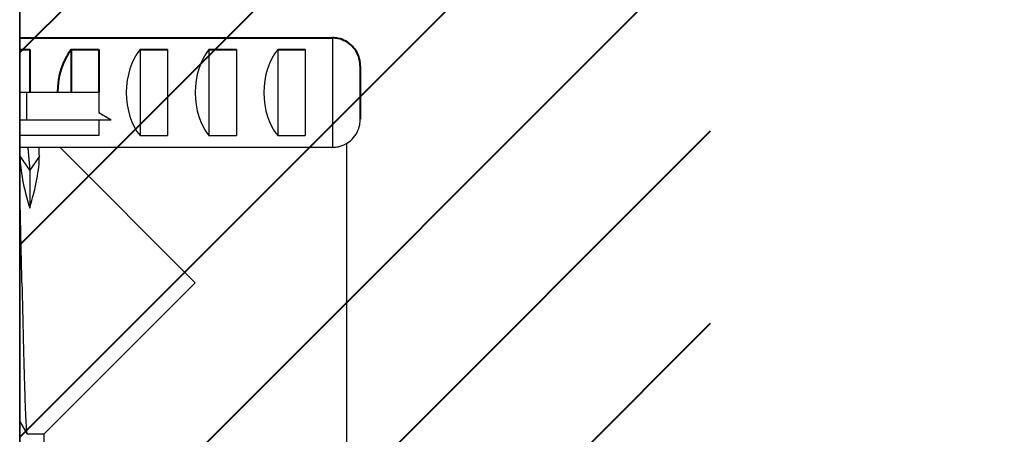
# Model space of a CAD drawing. Header units: millimetres. Extents: x 6110 to 6704, y -2661 to -1821.
# Drawn here: x 6597.47 to 6615.41, y -2360.8 to -2353.27 of the extents above; entities that cross this region are included whole.
import ezdxf

# ---------------------------------------------------------------- set-up
doc = ezdxf.new("R2010")
doc.units = ezdxf.units.MM
doc.header["$LTSCALE"] = 0.1
doc.layers.get('0').update_dxf_attribs({"lineweight": 15})
for name, color, linetype in [('DEF_LAYER_AXIS', 7, 'Continuous'), ('DEF_LAYER_CUT_FEAT', 7, 'Continuous'), ('hatch', 2, 'Continuous')]:
    doc.layers.add(name, color=color, linetype=linetype)
doc.layers.add('DIM', color=3, linetype='Continuous', lineweight=9)
doc.styles.get("Standard").update_dxf_attribs({"font": 'arial.ttf'})
doc.dimstyles.new('ISO-25', dxfattribs={"dimtxt": 2.5, "dimasz": 2.5, "dimexe": 1.25, "dimexo": 0.625, "dimtad": 1, "dimlfac": 5, "dimtxsty": 'Standard', "dimcen": 2.5, "dimadec": 0, "dimazin": 0, "dimtfac": 1, "dimtmove": 0, "dimatfit": 3, "dimfxl": 0, "dimarcsym": 0})

# ---------------------------------------------------------------- blocks, each defined once
blk = doc.blocks.new('*D73')
at = {"layer": 'Defpoints', "color": 0}
for p in [(6597.474, -2347.167), (6597.467, -2377.265), (6632.353, -2377.265)]:
    blk.add_point(p, dxfattribs=at)
at = {"layer": 'DIM', "color": 0, "lineweight": -2}
for p, q in [((6598.099, -2347.167), (6633.603, -2347.167)), ((6632.353, -2351.167), (6632.353, -2373.265)), ((6598.092, -2377.265), (6633.603, -2377.265))]:
    blk.add_line(p, q, dxfattribs=at)
at = {"layer": 'DIM', "color": 0}
for points in [[(6631.687, -2351.167), (6633.02, -2351.167), (6632.353, -2347.167)], [(6631.687, -2373.265), (6633.02, -2373.265), (6632.353, -2377.265)]]:
    blk.add_solid(points, dxfattribs=at)
at = {"layer": 'DIM', "color": 0, "insert": (6629.686, -2362.216), "char_height": 4, "attachment_point": 5, "rotation": 90}
blk.add_mtext('120', dxfattribs=at)

msp = doc.modelspace()

# ---------------------------------------------------------------- hatches: boundary and pattern name
at = {"layer": 'hatch'}
h = msp.add_hatch(dxfattribs=at)
h.set_pattern_fill('ANSI31', color=256, scale=0.777568)
h.set_pattern_definition([(45, (5809.2703, -2562.4971), (-1.7456907, 1.7456907), [])])
edge = h.paths.add_edge_path()
edge.add_spline(control_points=[(6597.4753, -2327.6311), (6597.5331, -2327.6451), (6597.6353, -2327.6615), (6597.7761, -2327.6615), (6597.8566, -2327.6514), (6597.8936, -2327.6448)], knot_values=[0, 0, 0, 0, 0.4237752, 0.7322165, 1, 1, 1, 1], degree=3, periodic=0)
edge.add_line((6597.5166, -2327.6369), (6597.9333, -2327.6369))
edge.add_arc((6597.7003, -2326.5693), 1.0927, 280.19055, 282.31636, ccw=False)
edge.add_spline(control_points=[(6597.8936, -2327.6448), (6597.8566, -2327.6514), (6597.7761, -2327.6615), (6597.6353, -2327.6615), (6597.5331, -2327.6451), (6597.4753, -2327.6311)], knot_values=[0, 0, 0, 0, 0.2677835, 0.5762248, 1, 1, 1, 1], degree=3, periodic=0)
edge.add_line((6597.4668, -2327.6762), (6597.4668, -2329.6212))
edge.add_line((6597.4668, -2329.6212), (6597.5166, -2329.6212))
edge.add_spline(control_points=[(6597.8936, -2329.6133), (6597.8566, -2329.6067), (6597.7761, -2329.5966), (6597.6353, -2329.5966), (6597.5331, -2329.613), (6597.4753, -2329.627)], knot_values=[0, 0, 0, 0, 0.2677887, 0.5762346, 1, 1, 1, 1], degree=3, periodic=0)
edge.add_line((6599.0317, -2329.4097), (6599.2169, -2329.4097))
edge.add_ellipse((6599.6335, -2328.629), major_axis=(0, -1), ratio=0.6666667, start_angle=218.68219, end_angle=321.31781, ccw=False)
edge.add_line((6598.6491, -2327.6369), (6597.5166, -2327.6369))
edge.add_spline(control_points=[(6597.4753, -2327.6311), (6597.5331, -2327.6451), (6597.6353, -2327.6615), (6597.7761, -2327.6615), (6597.8566, -2327.6514), (6597.8936, -2327.6448)], knot_values=[0, 0, 0, 0, 0.4237752, 0.7322165, 1, 1, 1, 1], degree=3, periodic=0)
edge.add_arc((6597.7003, -2326.5693), 1.0927, 280.19055, 282.31636)
edge.add_line((6597.9333, -2327.6369), (6605.717, -2327.6369))
edge.add_line((6605.717, -2327.6369), (6605.717, -2329.6212))
edge.add_line((6605.717, -2329.6212), (6597.5166, -2329.6212))
edge.add_spline(control_points=[(6597.8936, -2329.6133), (6597.8566, -2329.6067), (6597.7761, -2329.5966), (6597.6353, -2329.5966), (6597.5331, -2329.613), (6597.4753, -2329.627)], knot_values=[0, 0, 0, 0, 0.2677887, 0.5762346, 1, 1, 1, 1], degree=3, periodic=0)
edge.add_line((6597.4753, -2329.627), (6597.4668, -2329.6291))
edge.add_line((6597.4668, -2329.6291), (6597.4668, -2342.6294))
edge.add_line((6597.4668, -2342.6294), (6597.4753, -2342.6314))
edge.add_spline(control_points=[(6597.4753, -2342.6314), (6597.5331, -2342.6454), (6597.6353, -2342.6618), (6597.7761, -2342.6618), (6597.8566, -2342.6518), (6597.8936, -2342.6451)], knot_values=[0, 0, 0, 0, 0.4237752, 0.7322165, 1, 1, 1, 1], degree=3, periodic=0)
edge.add_line((6597.5166, -2342.6372), (6597.9333, -2342.6372))
edge.add_arc((6597.7003, -2341.5697), 1.0927, 280.19055, 282.31636, ccw=False)
edge.add_spline(control_points=[(6597.8936, -2342.6451), (6597.8566, -2342.6518), (6597.7761, -2342.6618), (6597.6353, -2342.6618), (6597.5331, -2342.6454), (6597.4753, -2342.6314)], knot_values=[0, 0, 0, 0, 0.2677835, 0.5762248, 1, 1, 1, 1], degree=3, periodic=0)
edge.add_line((6597.4668, -2342.6765), (6597.4668, -2344.6216))
edge.add_line((6597.4668, -2344.6216), (6597.5166, -2344.6216))
edge.add_spline(control_points=[(6597.8936, -2344.6136), (6597.8566, -2344.607), (6597.7761, -2344.5969), (6597.6353, -2344.5969), (6597.5331, -2344.6133), (6597.4753, -2344.6273)], knot_values=[0, 0, 0, 0, 0.2677887, 0.5762346, 1, 1, 1, 1], degree=3, periodic=0)
edge.add_line((6599.0317, -2344.41), (6599.2169, -2344.41))
edge.add_ellipse((6599.6335, -2343.6294), major_axis=(0, -1), ratio=0.6666667, start_angle=218.68219, end_angle=321.31781, ccw=False)
edge.add_line((6598.6491, -2342.6372), (6597.5166, -2342.6372))
edge.add_spline(control_points=[(6597.4753, -2342.6314), (6597.5331, -2342.6454), (6597.6353, -2342.6618), (6597.7761, -2342.6618), (6597.8566, -2342.6518), (6597.8936, -2342.6451)], knot_values=[0, 0, 0, 0, 0.4237752, 0.7322165, 1, 1, 1, 1], degree=3, periodic=0)
edge.add_arc((6597.7003, -2341.5697), 1.0927, 280.19055, 282.31636)
edge.add_line((6597.9333, -2342.6372), (6605.717, -2342.6372))
edge.add_line((6605.717, -2342.6372), (6605.717, -2344.6216))
edge.add_line((6605.717, -2344.6216), (6597.5166, -2344.6216))
edge.add_spline(control_points=[(6597.8936, -2344.6136), (6597.8566, -2344.607), (6597.7761, -2344.5969), (6597.6353, -2344.5969), (6597.5331, -2344.6133), (6597.4753, -2344.6273)], knot_values=[0, 0, 0, 0, 0.2677887, 0.5762346, 1, 1, 1, 1], degree=3, periodic=0)
edge.add_line((6597.4753, -2344.6273), (6597.4668, -2344.6294))
edge.add_line((6597.4668, -2344.6294), (6597.4668, -2580.4433))
edge.add_line((6597.4668, -2580.4433), (6610.0143, -2580.4433))
edge.add_line((6610.0143, -2580.4433), (6610.0143, -2004.0771))
edge.add_line((6610.0143, -2004.0771), (6597.4668, -2004.0771))
edge.add_line((6597.4668, -2004.0771), (6597.4668, -2327.629))
edge.add_line((6597.4668, -2327.629), (6597.4753, -2327.6311))

# ---------------------------------------------------------------- linework, layer by layer
msp.add_line((6597.4668, -2580.4433), (6597.4668, -2003.4667))
at = {"color": 7, "linetype": 'Continuous'}
for p, q in [((6597.4737, -2459.113), (6597.4737, -2347.1671)), ((6603.1524, -2355.5875), (6603.1524, -2353.6032)), ((6599.6524, -2353.8148), (6599.6524, -2355.376)), ((6600.1524, -2353.8148), (6600.1524, -2355.376)), ((6600.9024, -2353.8148), (6600.9024, -2355.376)), ((6601.4024, -2353.8148), (6601.4024, -2355.376)), ((6602.1524, -2353.8148), (6602.1524, -2355.376)), ((6602.6524, -2353.8148), (6602.6524, -2355.376)), ((6598.9024, -2354.5954), (6597.4737, -2354.5954)), ((6597.5914, -2354.5954), (6597.5914, -2355.0954)), ((6598.9024, -2354.5954), (6598.9024, -2354.9597)), ((6599.1258, -2355.0954), (6597.4737, -2355.0954)), ((6599.1258, -2355.0954), (6598.9024, -2354.9597)), ((6598.9024, -2355.0954), (6598.9024, -2355.376)), ((6598.9024, -2355.376), (6597.4737, -2355.376)), ((6599.6524, -2355.376), (6600.1524, -2355.376)), ((6600.9024, -2355.376), (6601.4024, -2355.376)), ((6602.1524, -2355.376), (6602.6524, -2355.376)), ((6597.4737, -2355.5875), (6603.1524, -2355.5875)), ((6597.6156, -2355.6018), (6597.6073, -2355.5875)), ((6597.6188, -2355.5875), (6597.6131, -2355.5975)), ((6597.6156, -2355.6018), (6597.6479, -2356.0021)), ((6600.6547, -2358.0475), (6598.1943, -2355.5873)), ((6603.4042, -2355.5166), (6603.4055, -2361.8829)), ((6597.6479, -2356.0021), (6597.4728, -2355.7489)), ((6597.8228, -2355.7488), (6597.6479, -2356.0021)), ((6597.6479, -2356.0021), (6597.648, -2356.6917)), ((6597.9114, -2360.7905), (6600.6547, -2358.0475)), ((6597.4737, -2360.5772), (6597.5994, -2360.7946)), ((6597.5994, -2360.7946), (6597.6017, -2360.7966)), ((6597.9053, -2360.7965), (6597.6017, -2360.7966)), ((6597.9053, -2360.7965), (6597.9055, -2361.6965))]:
    msp.add_line(p, q, dxfattribs=at)
for centre, radius, start, end in [((6603.1262, -2355.0796), 0.5262, 349.12053, 0.0119), ((6580.9457, -2356.4055), 16.8899, 2.2283, 2.79784), ((6603.1523, -2355.09), 0.4976, 270.01678, 281.33931), ((6272.6234, -2364.8166), 324.9545, 1.193504, 1.450597)]:
    msp.add_arc(centre, radius, start, end, dxfattribs=at)
for centre, major_axis, ratio, start_param, end_param in [((6600.0691, -2354.5954), (0, 1), 0.6666667, 0.6751315, 2.4664611), ((6601.3191, -2354.5954), (0, 1), 0.6666667, 0.6751315, 2.4664611), ((6602.5691, -2354.5954), (0, 1), 0.6666667, 0.6751315, 2.4664611), ((6599.061, -2358.0463), (-1.4304, 2.7258), 0.2531636, 0.4593685, 0.9236119), ((6596.2356, -2358.0468), (1.4293, 2.7264), 0.2531605, -0.9236138, -0.4496772)]:
    msp.add_ellipse(centre, major_axis=major_axis, ratio=ratio, start_param=start_param, end_param=end_param, dxfattribs=at)
for points, knots in [([(6603.2501, -2355.5778), (6603.3457, -2355.5586), (6603.5296, -2355.46), (6603.6245, -2355.2747), (6603.643, -2355.1789)], [0, 0, 0, 0, 0.4998739, 1, 1, 1, 1]), ([(6597.5074, -2358.0481), (6597.5149, -2358.3908), (6597.5257, -2358.889), (6597.5413, -2359.5245), (6597.5524, -2359.9315), (6597.5636, -2360.2694), (6597.573, -2360.5022), (6597.5816, -2360.6446), (6597.5865, -2360.7168), (6597.5928, -2360.7636), (6597.5955, -2360.7879), (6597.5994, -2360.7946)], [0, 0, 0, 0, 0.3740346, 0.5438626, 0.6937807, 0.8183127, 0.912914, 0.9478732, 0.9741588, 0.9915576, 1, 1, 1, 1])]:
    msp.add_open_spline(points, degree=3, knots=knots, dxfattribs=at)
msp.add_open_spline([(6597.9053, -2360.7965), (6597.9073, -2360.7945), (6597.9094, -2360.7925), (6597.9114, -2360.7905)], degree=3, dxfattribs=at)
at = {"layer": 'DEF_LAYER_AXIS', "color": 7, "linetype": 'Continuous'}
for p, q in [((6597.4737, -2353.6032), (6603.1524, -2353.6032)), ((6603.6524, -2354.1113), (6603.6524, -2355.0795))]:
    msp.add_line(p, q, dxfattribs=at)
for centre, radius, start, end in [((6603.1523, -2354.1008), 0.4976, 78.66069, 89.98322), ((6603.1262, -2354.1111), 0.5262, 359.9881, 10.87947)]:
    msp.add_arc(centre, radius, start, end, dxfattribs=at)
msp.add_open_spline([(6603.643, -2354.0118), (6603.6245, -2353.916), (6603.5296, -2353.7308), (6603.3457, -2353.6321), (6603.2501, -2353.6129)], degree=3, knots=[0, 0, 0, 0, 0.5001261, 1, 1, 1, 1], dxfattribs=at)
at = {"layer": 'DEF_LAYER_CUT_FEAT', "color": 7, "linetype": 'Continuous'}
for p, q in [((6597.4737, -2353.8148), (6597.6524, -2353.8148)), ((6597.6524, -2353.8148), (6597.6524, -2354.5954)), ((6598.4024, -2353.8148), (6598.9024, -2353.8148)), ((6598.4024, -2353.8148), (6598.4024, -2354.5954)), ((6598.9024, -2353.8148), (6598.9024, -2354.5954)), ((6599.6524, -2353.8148), (6600.1524, -2353.8148)), ((6600.9024, -2353.8148), (6601.4024, -2353.8148)), ((6602.1524, -2353.8148), (6602.6524, -2353.8148))]:
    msp.add_line(p, q, dxfattribs=at)
msp.add_ellipse((6598.8191, -2354.5954), major_axis=(0, 1), ratio=0.6666667, start_param=0.6751315, end_param=1.5707963, dxfattribs=at)

# ---------------------------------------------------------------- dimensions: what is measured, and where the dimension line sits
at = {"layer": 'DIM'}
dim = msp.add_linear_dim(base=(6632.3533, -2377.265), p1=(6597.4737, -2347.1671), p2=(6597.4668, -2377.265), angle=90, text='120', dimstyle='ISO-25', override={"dimtxt": 4, "dimasz": 4, "dimlfac": 4, "dimadec": 1, "dimfxl": 1.25}, dxfattribs=at)
dim.commit()
dim.dimension.update_dxf_attribs({"geometry": '*D73', "text_midpoint": (6629.686, -2362.2161)})

doc.saveas('drawing.dxf')
